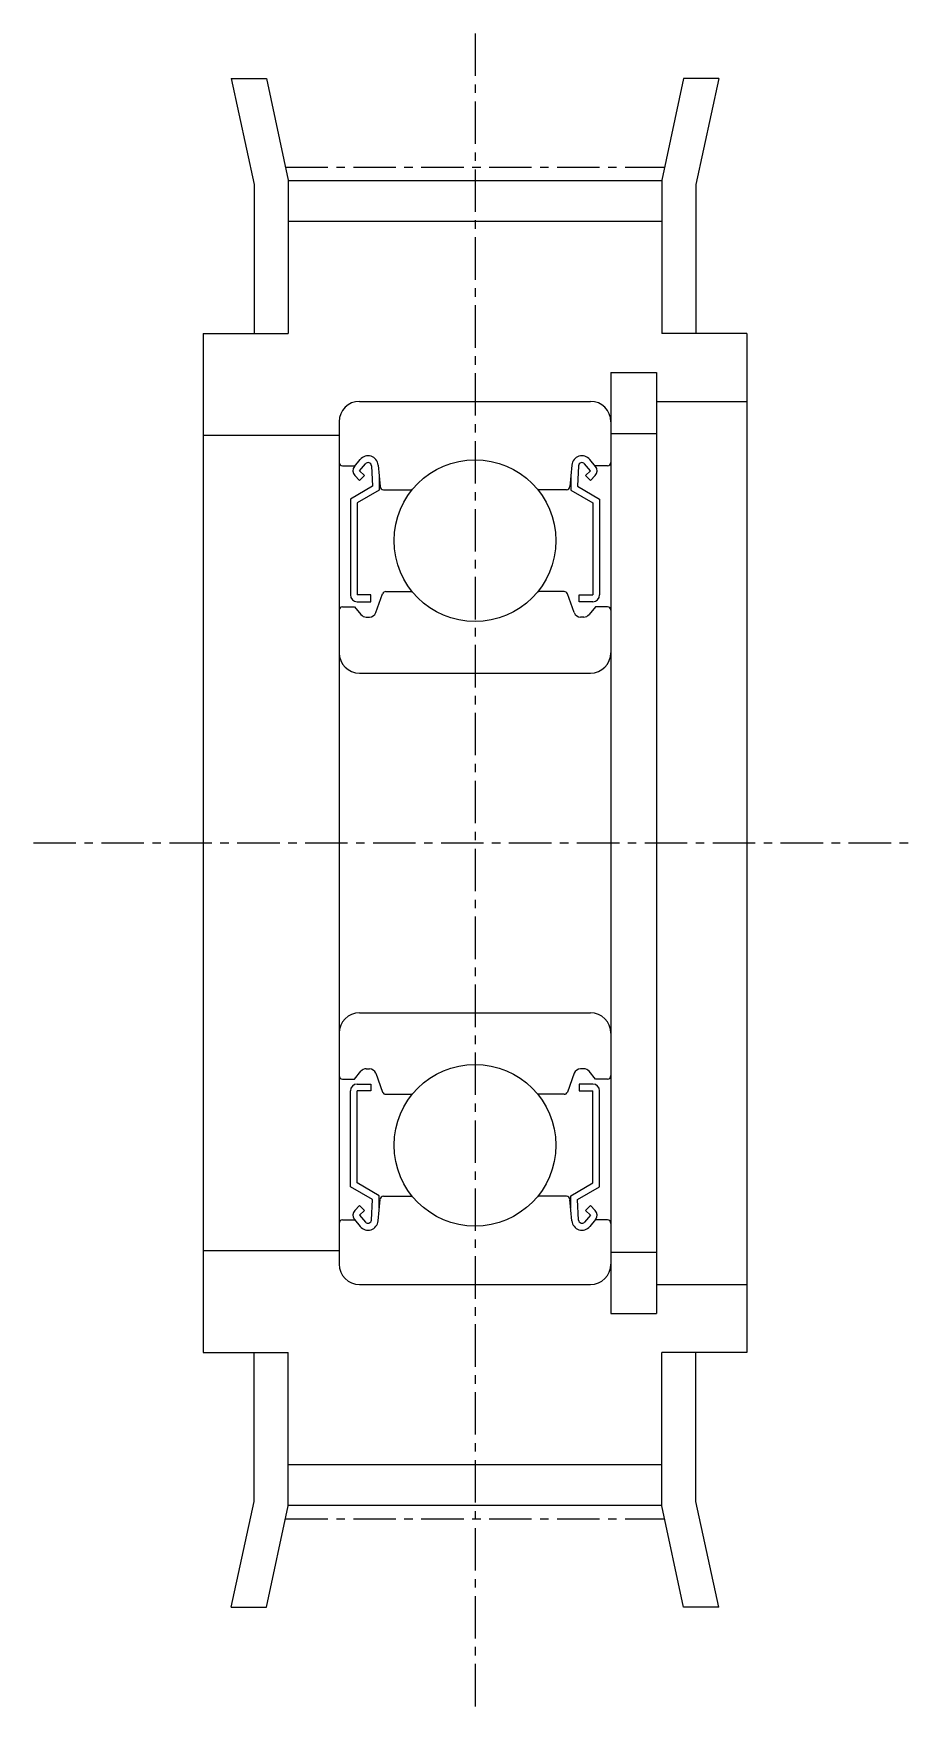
# Model space of a CAD drawing. Extents: x 68 to 217, y 69 to 208.
# Drawn here: x 191.16 to 217.16, y 158.97 to 208.28 of the extents above; entities outside this region: 2.
import ezdxf

# ---------------------------------------------------------------- set-up
doc = ezdxf.new("R2010")
doc.units = 0
doc.linetypes.add('CENTER', pattern=[2, 1.25, -0.25, 0.25, -0.25])
doc.layers.get('0').update_dxf_attribs({"linetype": 'CONTINUOUS'})
doc.layers.add('CENTER', color=1, linetype='CENTER')

msp = doc.modelspace()

# ---------------------------------------------------------------- linework, layer by layer
for p, q in [((196.979, 206.95), (198.014, 206.95)), ((196.979, 206.95), (197.658, 203.833)), ((198.014, 206.95), (198.658, 203.965)), ((210.302, 206.95), (209.658, 203.965)), ((211.337, 206.95), (210.302, 206.95)), ((211.337, 206.95), (210.658, 203.833)), ((197.658, 203.833), (197.658, 199.45)), ((198.658, 203.965), (198.658, 199.45)), ((198.658, 203.95), (209.658, 203.95)), ((209.658, 203.965), (209.658, 199.45)), ((210.658, 203.833), (210.658, 199.45)), ((198.658, 202.75), (209.658, 202.75)), ((196.158, 199.45), (196.158, 169.45)), ((196.158, 199.45), (198.658, 199.45)), ((212.158, 199.45), (209.658, 199.45)), ((212.158, 199.45), (212.158, 169.45)), ((208.158, 198.3), (209.506, 198.3)), ((208.158, 198.3), (208.158, 170.6)), ((209.506, 198.3), (209.506, 170.6)), ((200.758, 197.45), (207.558, 197.45)), ((209.506, 197.45), (212.158, 197.45)), ((200.158, 196.85), (200.158, 172.05)), ((208.158, 196.85), (208.158, 170.6)), ((196.158, 196.45), (200.158, 196.45)), ((208.156, 196.5), (209.506, 196.5)), ((200.258, 195.55), (200.618, 195.55)), ((200.606, 195.536), (200.777, 195.74)), ((200.76, 195.408), (200.93, 195.61)), ((200.901, 195.267), (200.76, 195.408)), ((201.106, 195.551), (201.139, 194.951)), ((201.306, 195.574), (201.361, 194.941)), ((207.01, 195.574), (206.955, 194.941)), ((207.209, 195.551), (207.177, 194.951)), ((207.556, 195.408), (207.386, 195.61)), ((207.415, 195.267), (207.556, 195.408)), ((207.71, 195.536), (207.539, 195.74)), ((208.058, 195.55), (207.698, 195.55)), ((201.139, 194.951), (200.489, 194.575)), ((200.76, 195.125), (200.618, 195.266)), ((201.339, 194.835), (200.689, 194.46)), ((200.76, 195.125), (200.901, 195.267)), ((201.339, 195.196), (201.339, 194.835)), ((201.461, 194.85), (202.309, 194.85)), ((206.855, 194.85), (206.007, 194.85)), ((206.977, 195.196), (206.977, 194.835)), ((206.977, 194.835), (207.627, 194.46)), ((207.177, 194.951), (207.827, 194.575)), ((207.556, 195.125), (207.415, 195.267)), ((207.556, 195.125), (207.697, 195.266)), ((200.489, 194.575), (200.489, 191.75)), ((200.689, 194.46), (200.689, 191.75)), ((207.627, 194.46), (207.627, 191.75)), ((207.827, 194.575), (207.827, 191.75)), ((201.532, 191.85), (202.309, 191.85)), ((206.784, 191.85), (206.007, 191.85)), ((200.258, 191.4), (200.608, 191.4)), ((200.608, 191.4), (200.8, 191.171)), ((201.089, 191.75), (200.689, 191.75)), ((200.689, 191.55), (201.089, 191.55)), ((201.089, 191.55), (201.089, 191.75)), ((201.237, 191.231), (201.438, 191.784)), ((207.079, 191.231), (206.878, 191.784)), ((207.227, 191.75), (207.627, 191.75)), ((207.227, 191.55), (207.227, 191.75)), ((207.627, 191.55), (207.227, 191.55)), ((207.708, 191.4), (207.516, 191.171)), ((208.058, 191.4), (207.708, 191.4)), ((200.953, 191.1), (201.049, 191.1)), ((207.363, 191.1), (207.267, 191.1)), ((200.758, 189.45), (207.558, 189.45)), ((200.758, 179.45), (207.558, 179.45)), ((200.608, 177.5), (200.8, 177.728)), ((200.953, 177.8), (201.049, 177.8)), ((201.237, 177.668), (201.438, 177.116)), ((207.079, 177.668), (206.878, 177.116)), ((207.363, 177.8), (207.267, 177.8)), ((207.708, 177.5), (207.516, 177.728)), ((200.258, 177.5), (200.608, 177.5)), ((200.489, 174.325), (200.489, 177.15)), ((200.689, 177.35), (201.089, 177.35)), ((200.689, 174.44), (200.689, 177.15)), ((201.089, 177.15), (200.689, 177.15)), ((201.089, 177.35), (201.089, 177.15)), ((201.532, 177.05), (202.309, 177.05)), ((206.784, 177.05), (206.007, 177.05)), ((207.627, 177.35), (207.227, 177.35)), ((207.227, 177.35), (207.227, 177.15)), ((207.227, 177.15), (207.627, 177.15)), ((207.627, 174.44), (207.627, 177.15)), ((208.058, 177.5), (207.708, 177.5)), ((207.827, 174.325), (207.827, 177.15)), ((201.139, 173.949), (200.489, 174.325)), ((201.339, 174.065), (200.689, 174.44)), ((206.977, 174.065), (207.627, 174.44)), ((207.177, 173.949), (207.827, 174.325)), ((200.76, 173.775), (200.618, 173.633)), ((200.76, 173.775), (200.901, 173.633)), ((200.901, 173.633), (200.76, 173.492)), ((201.106, 173.348), (201.139, 173.949)), ((201.306, 173.326), (201.361, 173.958)), ((201.339, 173.704), (201.339, 174.065)), ((201.461, 174.05), (202.309, 174.05)), ((206.855, 174.05), (206.007, 174.05)), ((207.01, 173.326), (206.955, 173.958)), ((206.977, 173.704), (206.977, 174.065)), ((207.209, 173.348), (207.177, 173.949)), ((207.556, 173.775), (207.415, 173.633)), ((207.415, 173.633), (207.556, 173.492)), ((207.556, 173.775), (207.697, 173.633)), ((200.258, 173.35), (200.618, 173.35)), ((200.606, 173.364), (200.777, 173.159)), ((200.76, 173.492), (200.93, 173.289)), ((207.556, 173.492), (207.386, 173.289)), ((207.71, 173.364), (207.539, 173.159)), ((208.058, 173.35), (207.698, 173.35)), ((196.158, 172.45), (200.158, 172.45)), ((208.156, 172.4), (209.506, 172.4)), ((200.758, 171.45), (207.558, 171.45)), ((202.458, 171.45), (202.458, 171.45)), ((204.158, 171.45), (204.158, 171.45)), ((209.506, 171.45), (212.158, 171.45)), ((208.158, 170.6), (209.506, 170.6)), ((196.158, 169.45), (198.658, 169.45)), ((196.158, 169.45), (198.658, 169.45)), ((197.658, 165.066), (197.658, 169.45)), ((198.658, 164.935), (198.658, 169.45)), ((212.158, 169.45), (209.658, 169.45)), ((212.158, 169.45), (209.658, 169.45)), ((209.658, 164.935), (209.658, 169.45)), ((210.658, 165.066), (210.658, 169.45)), ((198.658, 166.15), (209.658, 166.15)), ((196.979, 161.95), (197.658, 165.066)), ((198.014, 161.95), (198.658, 164.935)), ((198.658, 164.95), (209.658, 164.95)), ((210.302, 161.95), (209.658, 164.935)), ((211.337, 161.95), (210.658, 165.066)), ((196.979, 161.95), (198.014, 161.95)), ((211.337, 161.95), (210.302, 161.95))]:
    msp.add_line(p, q)
for centre in [(204.158, 193.35), (204.158, 175.55)]:
    msp.add_circle(centre, 2.381)
for centre, radius, start, end in [((200.758, 196.85), 0.6, 90, 180), ((207.558, 196.85), 0.6, 0, 90), ((201.007, 195.548), 0.3, 4.9354, 140.137), ((207.308, 195.548), 0.3, 39.863, 175.0646), ((200.258, 195.65), 0.1, 180, 270), ((200.76, 195.408), 0.2, 140.137, 225.002), ((201.007, 195.546), 0.1, 3.1017, 139.9503), ((207.309, 195.546), 0.1, 40.0497, 176.8983), ((207.556, 195.408), 0.2, 314.998, 39.863), ((208.058, 195.65), 0.1, 270, 0), ((201.461, 194.95), 0.1, 184.9354, 270), ((206.855, 194.95), 0.1, 270, 355.0646), ((201.532, 191.75), 0.1, 90, 159.9916), ((206.784, 191.75), 0.1, 20.0084, 90), ((200.258, 191.3), 0.1, 90, 180.8103), ((200.689, 191.75), 0.2, 180, 270), ((207.627, 191.75), 0.2, 270, 0), ((208.058, 191.3), 0.1, 359.1897, 90), ((200.953, 191.3), 0.2, 219.9762, 270), ((201.049, 191.3), 0.2, 270, 339.9916), ((207.267, 191.3), 0.2, 200.0084, 270), ((207.363, 191.3), 0.2, 270, 320.0238), ((200.758, 190.05), 0.6, 180, 270), ((207.558, 190.05), 0.6, 270, 0), ((200.758, 178.85), 0.6, 90, 180), ((207.558, 178.85), 0.6, 0, 90), ((200.258, 177.6), 0.1, 179.1897, 270), ((200.953, 177.6), 0.2, 90, 140.0238), ((201.049, 177.6), 0.2, 20.0084, 90), ((207.267, 177.6), 0.2, 90, 159.9916), ((207.363, 177.6), 0.2, 39.9762, 90), ((208.058, 177.6), 0.1, 270, 0.8103), ((200.689, 177.15), 0.2, 90, 180), ((201.532, 177.15), 0.1, 200.0084, 270), ((206.784, 177.15), 0.1, 270, 339.9916), ((207.627, 177.15), 0.2, 0, 90), ((200.76, 173.492), 0.2, 134.998, 219.863), ((201.461, 173.95), 0.1, 90, 175.0646), ((206.855, 173.95), 0.1, 4.9354, 90), ((207.556, 173.492), 0.2, 320.137, 45.002), ((200.258, 173.25), 0.1, 90, 180), ((201.007, 173.351), 0.3, 219.863, 355.0646), ((201.007, 173.354), 0.1, 220.0497, 356.8983), ((207.308, 173.351), 0.3, 184.9354, 320.137), ((207.309, 173.354), 0.1, 183.1017, 319.9503), ((208.058, 173.25), 0.1, 0, 90), ((200.758, 172.05), 0.6, 180, 270), ((207.558, 172.05), 0.6, 270, 0)]:
    msp.add_arc(centre, radius, start, end)
at = {"layer": 'CENTER', "color": 1, "linetype": 'CENTER'}
for p, q in [((204.158, 208.28), (204.158, 158.968)), ((198.576, 204.345), (209.74, 204.345)), ((191.158, 184.45), (217.158, 184.45)), ((198.576, 164.555), (209.74, 164.555))]:
    msp.add_line(p, q, dxfattribs=at)

# ---------------------------------------------------------------- texts
for p in [(67.776, 83.806), (67.776, 68.806)]:
    msp.add_text('AHTF25T5100', height=4).set_placement(p)

doc.saveas('drawing.dxf')
